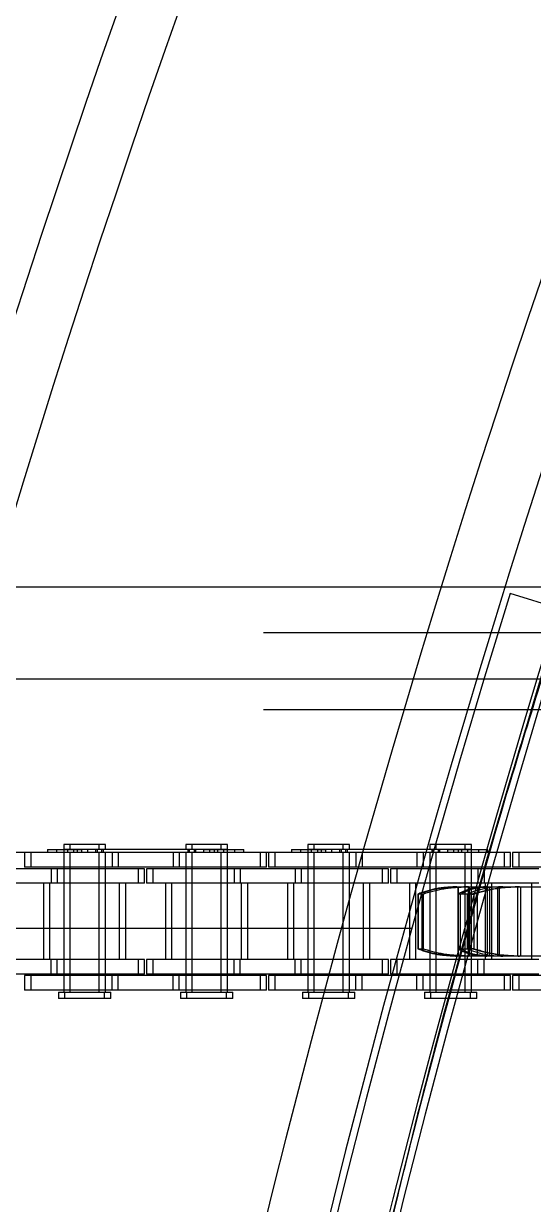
# Model space of a CAD drawing. Header units: metres. Extents: x 0 to 21025, y 0 to 14850.
# Drawn here: x 5959.9 to 6013, y 9272 to 9394.8 of the extents above; entities that cross this region are included whole.
import ezdxf

# ---------------------------------------------------------------- set-up
doc = ezdxf.new("R2010")
doc.units = ezdxf.units.M
doc.header["$LTSCALE"] = 25
doc.linetypes.add('HIDDEN2', pattern=[4.7625, 3.175, -1.5875])
for name, color, linetype in [('SL1', 8, 'Continuous'), ('SL4', 4, 'Continuous'), ('ST1', 7, 'HIDDEN2')]:
    doc.layers.add(name, color=color, linetype=linetype)

msp = doc.modelspace()

# ---------------------------------------------------------------- linework, layer by layer
at = {"layer": 'SL1'}
for radius, start, end in [(1215.5, 134.237972, 198.531491), (1221.5, 134.816665, 163.532761), (1170.7, 134.797453, 201.234448), (1164.35, 135.073034, 201.439244), (1158.35, 135.318064, 201.542777), (1158, 162.601775, 166.452914)]:
    msp.add_arc((7121.687, 8989.894), radius, start, end, dxfattribs=at)
for points, knots in [([(5996.034, 9261.149), (5997.789, 9268.441), (6002.306, 9287.217), (6009.248, 9312.23), (6014.806, 9329.82), (6016.805, 9336.149)], [0, 0, 0, 0, 0.2890787, 0.7442224, 1, 1, 1, 1]), ([(6016.812, 9336.149), (6014.4, 9328.451), (6008.242, 9308.797), (6001.362, 9283.765), (5997.28, 9266.358), (5996.058, 9261.149)], [0, 0, 0, 0, 0.310902, 0.7937942, 1, 1, 1, 1])]:
    msp.add_open_spline(points, degree=3, knots=knots, dxfattribs=at)
at = {"layer": 'SL4'}
for p, q in [((6490.517, 9336.149), (5540.514, 9336.149)), ((5540.514, 9326.624), (6330.277, 9326.624))]:
    msp.add_line(p, q, dxfattribs=at)
at = {"layer": 'ST1'}
for p, q in [((6016.628, 9333.604), (6010.565, 9335.49)), ((6540.514, 9331.386), (5540.514, 9331.386)), ((5540.514, 9326.624), (6330.277, 9326.624)), ((6540.514, 9323.386), (5540.514, 9323.386)), ((5701.527, 9308.604), (6002.556, 9308.604)), ((5969.103, 9308.541), (5960.008, 9308.541)), ((5960.008, 9308.541), (5960.008, 9307.021)), ((5960.647, 9308.541), (5960.647, 9307.021)), ((5962.376, 9308.873), (5965.928, 9308.873)), ((5962.376, 9308.873), (5962.376, 9308.541)), ((5963.336, 9308.873), (5963.336, 9308.541)), ((5967.773, 9309.384), (5964.083, 9309.384)), ((5964.083, 9309.384), (5964.083, 9308.91)), ((5964.083, 9308.91), (5967.773, 9308.91)), ((5964.083, 9308.873), (5964.083, 9307.021)), ((5964.083, 9308.541), (5964.083, 9294.042)), ((5964.452, 9308.91), (5964.452, 9308.541)), ((5964.722, 9309.384), (5964.722, 9308.91)), ((5964.722, 9308.541), (5964.722, 9307.021)), ((5964.722, 9308.541), (5964.722, 9294.042)), ((5965.091, 9308.91), (5965.091, 9308.541)), ((5965.46, 9308.873), (5965.46, 9308.541)), ((5965.928, 9308.873), (5965.928, 9308.541)), ((5978.628, 9308.873), (5965.928, 9308.873)), ((5966.567, 9308.873), (5966.567, 9308.541)), ((5967.404, 9308.541), (5967.404, 9308.91)), ((5967.547, 9308.873), (5967.547, 9308.541)), ((5968.412, 9309.384), (5967.773, 9309.384)), ((5967.773, 9308.91), (5967.773, 9309.384)), ((5967.773, 9308.91), (5968.412, 9308.91)), ((5967.773, 9307.021), (5967.773, 9308.541)), ((5967.773, 9294.042), (5967.773, 9308.541)), ((5968.043, 9308.541), (5968.043, 9308.91)), ((5968.186, 9308.873), (5968.186, 9308.541)), ((5968.412, 9308.91), (5968.412, 9309.384)), ((5968.412, 9307.021), (5968.412, 9308.541)), ((5968.412, 9294.042), (5968.412, 9308.541)), ((5969.103, 9308.541), (5969.103, 9307.021)), ((5975.453, 9308.541), (5969.103, 9308.541)), ((5969.742, 9308.541), (5969.742, 9307.021)), ((5975.453, 9308.541), (5975.453, 9307.021)), ((5984.548, 9308.541), (5975.453, 9308.541)), ((5976.092, 9308.541), (5976.092, 9307.021)), ((5980.473, 9309.384), (5976.783, 9309.384)), ((5976.783, 9309.384), (5976.783, 9308.91)), ((5976.783, 9308.91), (5980.473, 9308.91)), ((5976.783, 9308.541), (5976.783, 9307.021)), ((5976.783, 9308.541), (5976.783, 9294.042)), ((5977.009, 9308.873), (5977.009, 9308.541)), ((5977.152, 9308.91), (5977.152, 9308.541)), ((5977.422, 9309.384), (5977.422, 9308.91)), ((5977.422, 9308.541), (5977.422, 9307.021)), ((5977.422, 9308.541), (5977.422, 9294.042)), ((5977.648, 9308.873), (5977.648, 9308.541)), ((5977.791, 9308.91), (5977.791, 9308.541)), ((5978.628, 9308.873), (5978.628, 9308.541)), ((5978.628, 9308.873), (5981.859, 9308.873)), ((5979.267, 9308.873), (5979.267, 9308.541)), ((5979.735, 9308.873), (5979.735, 9308.541)), ((5980.104, 9308.541), (5980.104, 9308.91)), ((5981.112, 9309.384), (5980.473, 9309.384)), ((5980.473, 9308.91), (5980.473, 9309.384)), ((5980.473, 9308.91), (5981.112, 9308.91)), ((5980.473, 9307.021), (5980.473, 9308.541)), ((5980.473, 9294.042), (5980.473, 9308.541)), ((5980.743, 9308.541), (5980.743, 9308.91)), ((5981.112, 9308.91), (5981.112, 9309.384)), ((5981.112, 9307.021), (5981.112, 9308.873)), ((5981.112, 9294.042), (5981.112, 9308.541)), ((5981.859, 9308.873), (5982.819, 9308.873)), ((5981.859, 9308.873), (5981.859, 9308.541)), ((5982.819, 9308.541), (5982.819, 9308.873)), ((5985.187, 9308.541), (5984.548, 9308.541)), ((5984.548, 9307.021), (5984.548, 9308.541)), ((5985.187, 9307.021), (5985.187, 9308.541)), ((5994.503, 9308.541), (5985.408, 9308.541)), ((5985.408, 9308.541), (5985.408, 9307.021)), ((5986.047, 9308.541), (5986.047, 9307.021)), ((5987.776, 9308.873), (5991.328, 9308.873)), ((5987.776, 9308.873), (5987.776, 9308.541)), ((5988.736, 9308.873), (5988.736, 9308.541)), ((5993.173, 9309.384), (5989.483, 9309.384)), ((5989.483, 9309.384), (5989.483, 9308.91)), ((5989.483, 9308.91), (5993.173, 9308.91)), ((5989.483, 9308.873), (5989.483, 9307.021)), ((5989.483, 9308.541), (5989.483, 9294.042)), ((5989.852, 9308.91), (5989.852, 9308.541)), ((5990.122, 9309.384), (5990.122, 9308.91)), ((5990.122, 9308.541), (5990.122, 9307.021)), ((5990.122, 9308.541), (5990.122, 9294.042)), ((5990.491, 9308.91), (5990.491, 9308.541)), ((5990.86, 9308.873), (5990.86, 9308.541)), ((5991.328, 9308.873), (5991.328, 9308.541)), ((6004.028, 9308.873), (5991.328, 9308.873)), ((5991.967, 9308.873), (5991.967, 9308.541)), ((5992.804, 9308.541), (5992.804, 9308.91)), ((5992.947, 9308.873), (5992.947, 9308.541)), ((5993.812, 9309.384), (5993.173, 9309.384)), ((5993.173, 9308.91), (5993.173, 9309.384)), ((5993.173, 9308.91), (5993.812, 9308.91)), ((5993.173, 9307.021), (5993.173, 9308.541)), ((5993.173, 9294.042), (5993.173, 9308.541)), ((5993.443, 9308.541), (5993.443, 9308.91)), ((5993.586, 9308.873), (5993.586, 9308.541)), ((5993.812, 9308.91), (5993.812, 9309.384)), ((5993.812, 9307.021), (5993.812, 9308.541)), ((5993.812, 9294.042), (5993.812, 9308.541)), ((5994.503, 9308.541), (5994.503, 9307.021)), ((6000.853, 9308.541), (5994.503, 9308.541)), ((5995.142, 9308.541), (5995.142, 9307.021)), ((6000.853, 9308.541), (6000.853, 9307.021)), ((6009.948, 9308.541), (6000.853, 9308.541)), ((6001.492, 9308.541), (6001.492, 9307.021)), ((6005.873, 9309.384), (6002.183, 9309.384)), ((6002.183, 9309.384), (6002.183, 9308.91)), ((6002.183, 9308.91), (6005.873, 9308.91)), ((6002.183, 9308.541), (6002.183, 9307.021)), ((6002.183, 9308.541), (6002.183, 9294.042)), ((6002.409, 9308.873), (6002.409, 9308.541)), ((6002.552, 9308.91), (6002.552, 9308.541)), ((6002.822, 9309.384), (6002.822, 9308.91)), ((6002.822, 9308.541), (6002.822, 9307.021)), ((6002.822, 9308.541), (6002.822, 9294.042)), ((6003.048, 9308.873), (6003.048, 9308.541)), ((6003.191, 9308.91), (6003.191, 9308.541)), ((6004.028, 9308.873), (6004.028, 9308.541)), ((6004.028, 9308.873), (6007.259, 9308.873)), ((6004.667, 9308.873), (6004.667, 9308.541)), ((6005.135, 9308.873), (6005.135, 9308.541)), ((6005.504, 9308.541), (6005.504, 9308.91)), ((6006.512, 9309.384), (6005.873, 9309.384)), ((6005.873, 9308.91), (6005.873, 9309.384)), ((6005.873, 9308.91), (6006.512, 9308.91)), ((6005.873, 9307.021), (6005.873, 9308.541)), ((6005.873, 9294.042), (6005.873, 9308.541)), ((6006.143, 9308.541), (6006.143, 9308.91)), ((6006.512, 9308.91), (6006.512, 9309.384)), ((6006.512, 9307.021), (6006.512, 9308.873)), ((6006.512, 9294.042), (6006.512, 9308.541)), ((6007.259, 9308.873), (6008.219, 9308.873)), ((6007.259, 9308.873), (6007.259, 9308.541)), ((6008.219, 9308.541), (6008.219, 9308.873)), ((6010.587, 9308.541), (6009.948, 9308.541)), ((6009.948, 9307.021), (6009.948, 9308.541)), ((6010.587, 9307.021), (6010.587, 9308.541)), ((6019.903, 9308.541), (6010.808, 9308.541)), ((6010.808, 9308.541), (6010.808, 9307.021)), ((6011.447, 9308.541), (6011.447, 9307.021)), ((5962.753, 9306.869), (5956.403, 9306.869)), ((5969.103, 9307.021), (5960.008, 9307.021)), ((5962.753, 9306.869), (5962.753, 9305.349)), ((5971.848, 9306.869), (5962.753, 9306.869)), ((5963.392, 9306.869), (5963.392, 9305.349)), ((5964.083, 9306.869), (5964.083, 9305.349)), ((5964.722, 9306.869), (5964.722, 9305.349)), ((5967.773, 9305.349), (5967.773, 9306.869)), ((5968.412, 9305.349), (5968.412, 9306.869)), ((5975.453, 9307.021), (5969.103, 9307.021)), ((5972.487, 9306.869), (5971.848, 9306.869)), ((5971.848, 9305.349), (5971.848, 9306.869)), ((5972.487, 9305.349), (5972.487, 9306.869)), ((5981.803, 9306.869), (5972.708, 9306.869)), ((5972.708, 9306.869), (5972.708, 9305.349)), ((5973.347, 9306.869), (5973.347, 9305.349)), ((5984.548, 9307.021), (5975.453, 9307.021)), ((5976.783, 9306.869), (5976.783, 9305.349)), ((5977.422, 9306.869), (5977.422, 9305.349)), ((5980.473, 9305.349), (5980.473, 9306.869)), ((5981.112, 9305.349), (5981.112, 9306.869)), ((5981.803, 9306.869), (5981.803, 9305.349)), ((5988.153, 9306.869), (5981.803, 9306.869)), ((5982.442, 9306.869), (5982.442, 9305.349)), ((5985.187, 9307.021), (5984.548, 9307.021)), ((5994.503, 9307.021), (5985.408, 9307.021)), ((5988.153, 9306.869), (5988.153, 9305.349)), ((5997.248, 9306.869), (5988.153, 9306.869)), ((5988.792, 9306.869), (5988.792, 9305.349)), ((5989.483, 9306.869), (5989.483, 9305.349)), ((5990.122, 9306.869), (5990.122, 9305.349)), ((5993.173, 9305.349), (5993.173, 9306.869)), ((5993.812, 9305.349), (5993.812, 9306.869)), ((6000.853, 9307.021), (5994.503, 9307.021)), ((5997.887, 9306.869), (5997.248, 9306.869)), ((5997.248, 9305.349), (5997.248, 9306.869)), ((5997.887, 9305.349), (5997.887, 9306.869)), ((6007.203, 9306.869), (5998.108, 9306.869)), ((5998.108, 9306.869), (5998.108, 9305.349)), ((5998.747, 9306.869), (5998.747, 9305.349)), ((6009.948, 9307.021), (6000.853, 9307.021)), ((6002.183, 9306.869), (6002.183, 9305.349)), ((6002.822, 9306.869), (6002.822, 9305.349)), ((6005.873, 9305.349), (6005.873, 9306.869)), ((6006.512, 9305.349), (6006.512, 9306.869)), ((6007.203, 9306.869), (6007.203, 9305.349)), ((6013.553, 9306.869), (6007.203, 9306.869)), ((6007.842, 9306.869), (6007.842, 9305.349)), ((6010.587, 9307.021), (6009.948, 9307.021)), ((6019.903, 9307.021), (6010.808, 9307.021)), ((5962.753, 9305.349), (5956.403, 9305.349)), ((5961.968, 9305.349), (5961.968, 9297.419)), ((5962.607, 9305.349), (5962.607, 9297.419)), ((5971.848, 9305.349), (5962.753, 9305.349)), ((5964.083, 9305.349), (5964.083, 9297.419)), ((5964.722, 9305.349), (5964.722, 9297.419)), ((5967.773, 9297.419), (5967.773, 9305.349)), ((5968.412, 9297.419), (5968.412, 9305.349)), ((5969.888, 9297.419), (5969.888, 9305.349)), ((5970.527, 9297.419), (5970.527, 9305.349)), ((5972.487, 9305.349), (5971.848, 9305.349)), ((5981.803, 9305.349), (5972.708, 9305.349)), ((5974.668, 9305.349), (5974.668, 9297.419)), ((5975.307, 9305.349), (5975.307, 9297.419)), ((5976.783, 9305.349), (5976.783, 9297.419)), ((5977.422, 9305.349), (5977.422, 9297.419)), ((5980.473, 9297.419), (5980.473, 9305.349)), ((5981.112, 9297.419), (5981.112, 9305.349)), ((5988.153, 9305.349), (5981.803, 9305.349)), ((5982.588, 9297.419), (5982.588, 9305.349)), ((5983.227, 9297.419), (5983.227, 9305.349)), ((5987.368, 9305.349), (5987.368, 9297.419)), ((5988.007, 9305.349), (5988.007, 9297.419)), ((5997.248, 9305.349), (5988.153, 9305.349)), ((5989.483, 9305.349), (5989.483, 9297.419)), ((5990.122, 9305.349), (5990.122, 9297.419)), ((5993.173, 9297.419), (5993.173, 9305.349)), ((5993.812, 9297.419), (5993.812, 9305.349)), ((5995.288, 9297.419), (5995.288, 9305.349)), ((5995.927, 9297.419), (5995.927, 9305.349)), ((5997.887, 9305.349), (5997.248, 9305.349)), ((6007.203, 9305.349), (5998.108, 9305.349)), ((6000.068, 9305.349), (6000.068, 9297.419)), ((6000.707, 9305.349), (6000.707, 9297.419)), ((6002.183, 9305.349), (6002.183, 9297.419)), ((6002.822, 9305.349), (6002.822, 9297.419)), ((6005.016, 9304.989), (6006.07, 9304.989)), ((6005.136, 9297.779), (6005.136, 9304.989)), ((6005.179, 9297.779), (6005.179, 9304.989)), ((6005.873, 9297.419), (6005.873, 9305.349)), ((6006.07, 9304.989), (6006.199, 9304.989)), ((6006.199, 9297.779), (6006.199, 9304.989)), ((6006.199, 9304.989), (6008.109, 9304.989)), ((6006.334, 9297.779), (6006.334, 9304.989)), ((6006.512, 9297.419), (6006.512, 9305.349)), ((6007.156, 9297.779), (6007.156, 9304.989)), ((6013.553, 9305.349), (6007.203, 9305.349)), ((6007.988, 9297.419), (6007.988, 9305.349)), ((6008.109, 9304.989), (6011.234, 9304.989)), ((6008.205, 9297.779), (6008.205, 9304.989)), ((6008.421, 9297.779), (6008.421, 9304.989)), ((6008.627, 9297.419), (6008.627, 9305.349)), ((6009.273, 9297.779), (6009.273, 9304.989)), ((6009.454, 9297.779), (6009.454, 9304.989)), ((6011.234, 9304.989), (6011.358, 9304.989)), ((6011.358, 9297.779), (6011.358, 9304.989)), ((6011.358, 9304.989), (6015.111, 9304.989)), ((6011.654, 9297.779), (6011.654, 9304.989)), ((6012.768, 9305.349), (6012.768, 9297.419)), ((6001.383, 9304.227), (6000.927, 9304.227)), ((6000.927, 9304.227), (6000.927, 9298.541)), ((6001.007, 9298.541), (6001.007, 9304.227)), ((6001.383, 9298.541), (6001.383, 9304.227)), ((6001.383, 9304.227), (6001.503, 9304.227)), ((6001.503, 9304.227), (6001.503, 9298.541)), ((6006.479, 9304.227), (6005.125, 9304.227)), ((6005.125, 9304.227), (6005.125, 9298.541)), ((6005.397, 9298.541), (6005.397, 9304.227)), ((6006.071, 9304.227), (6006.071, 9298.541)), ((6006.479, 9298.541), (6006.479, 9304.227)), ((6006.479, 9304.227), (6006.785, 9304.227)), ((6006.785, 9304.227), (6006.785, 9298.541)), ((6000.326, 9300.666), (5701.527, 9300.666)), ((5962.753, 9297.419), (5956.403, 9297.419)), ((5962.753, 9295.899), (5962.753, 9297.419)), ((5971.848, 9297.419), (5962.753, 9297.419)), ((5963.392, 9295.899), (5963.392, 9297.419)), ((5964.083, 9297.419), (5964.083, 9295.899)), ((5964.722, 9297.419), (5964.722, 9295.899)), ((5967.773, 9295.899), (5967.773, 9297.419)), ((5968.412, 9295.899), (5968.412, 9297.419)), ((5972.487, 9297.419), (5971.848, 9297.419)), ((5971.848, 9295.899), (5971.848, 9297.419)), ((5972.487, 9295.899), (5972.487, 9297.419)), ((5981.803, 9297.419), (5972.708, 9297.419)), ((5972.708, 9297.419), (5972.708, 9295.899)), ((5973.347, 9297.419), (5973.347, 9295.899)), ((5976.783, 9297.419), (5976.783, 9295.899)), ((5977.422, 9297.419), (5977.422, 9295.899)), ((5980.473, 9295.899), (5980.473, 9297.419)), ((5981.112, 9295.899), (5981.112, 9297.419)), ((5981.803, 9295.899), (5981.803, 9297.419)), ((5988.153, 9297.419), (5981.803, 9297.419)), ((5982.442, 9295.899), (5982.442, 9297.419)), ((5988.153, 9295.899), (5988.153, 9297.419)), ((5997.248, 9297.419), (5988.153, 9297.419)), ((5988.792, 9295.899), (5988.792, 9297.419)), ((5989.483, 9297.419), (5989.483, 9295.899)), ((5990.122, 9297.419), (5990.122, 9295.899)), ((5993.173, 9295.899), (5993.173, 9297.419)), ((5993.812, 9295.899), (5993.812, 9297.419)), ((5997.887, 9297.419), (5997.248, 9297.419)), ((5997.248, 9295.899), (5997.248, 9297.419)), ((5997.887, 9295.899), (5997.887, 9297.419)), ((6007.203, 9297.419), (5998.108, 9297.419)), ((5998.108, 9297.419), (5998.108, 9295.899)), ((5998.747, 9297.419), (5998.747, 9295.899)), ((6000.927, 9298.541), (6001.383, 9298.541)), ((6001.503, 9298.541), (6001.383, 9298.541)), ((6002.183, 9297.419), (6002.183, 9295.899)), ((6002.822, 9297.419), (6002.822, 9295.899)), ((6006.07, 9297.779), (6005.016, 9297.779)), ((6005.125, 9298.541), (6006.479, 9298.541)), ((6005.873, 9295.899), (6005.873, 9297.419)), ((6006.199, 9297.779), (6006.07, 9297.779)), ((6008.109, 9297.779), (6006.199, 9297.779)), ((6006.785, 9298.541), (6006.479, 9298.541)), ((6006.512, 9295.899), (6006.512, 9297.419)), ((6007.203, 9295.899), (6007.203, 9297.419)), ((6013.553, 9297.419), (6007.203, 9297.419)), ((6007.842, 9295.899), (6007.842, 9297.419)), ((6011.234, 9297.779), (6008.109, 9297.779)), ((6011.358, 9297.779), (6011.234, 9297.779)), ((6015.111, 9297.779), (6011.358, 9297.779)), ((5962.753, 9295.899), (5956.403, 9295.899)), ((5969.103, 9295.747), (5960.008, 9295.747)), ((5960.008, 9295.747), (5960.008, 9294.227)), ((5960.647, 9295.747), (5960.647, 9294.227)), ((5971.848, 9295.899), (5962.753, 9295.899)), ((5964.083, 9295.747), (5964.083, 9294.227)), ((5964.722, 9295.747), (5964.722, 9294.227)), ((5967.773, 9294.227), (5967.773, 9295.747)), ((5968.412, 9294.227), (5968.412, 9295.747)), ((5969.103, 9294.227), (5969.103, 9295.747)), ((5975.453, 9295.747), (5969.103, 9295.747)), ((5969.742, 9294.227), (5969.742, 9295.747)), ((5972.487, 9295.899), (5971.848, 9295.899)), ((5981.803, 9295.899), (5972.708, 9295.899)), ((5975.453, 9294.227), (5975.453, 9295.747)), ((5984.548, 9295.747), (5975.453, 9295.747)), ((5976.092, 9294.227), (5976.092, 9295.747)), ((5976.783, 9295.747), (5976.783, 9294.227)), ((5977.422, 9295.747), (5977.422, 9294.227)), ((5980.473, 9294.227), (5980.473, 9295.747)), ((5981.112, 9294.227), (5981.112, 9295.747)), ((5988.153, 9295.899), (5981.803, 9295.899)), ((5985.187, 9295.747), (5984.548, 9295.747)), ((5984.548, 9294.227), (5984.548, 9295.747)), ((5985.187, 9294.227), (5985.187, 9295.747)), ((5994.503, 9295.747), (5985.408, 9295.747)), ((5985.408, 9295.747), (5985.408, 9294.227)), ((5986.047, 9295.747), (5986.047, 9294.227)), ((5997.248, 9295.899), (5988.153, 9295.899)), ((5989.483, 9295.747), (5989.483, 9294.227)), ((5990.122, 9295.747), (5990.122, 9294.227)), ((5993.173, 9294.227), (5993.173, 9295.747)), ((5993.812, 9294.227), (5993.812, 9295.747)), ((5994.503, 9294.227), (5994.503, 9295.747)), ((6000.853, 9295.747), (5994.503, 9295.747)), ((5995.142, 9294.227), (5995.142, 9295.747)), ((5997.887, 9295.899), (5997.248, 9295.899)), ((6007.203, 9295.899), (5998.108, 9295.899)), ((6000.853, 9294.227), (6000.853, 9295.747)), ((6009.948, 9295.747), (6000.853, 9295.747)), ((6001.492, 9294.227), (6001.492, 9295.747)), ((6002.183, 9295.747), (6002.183, 9294.227)), ((6002.822, 9295.747), (6002.822, 9294.227)), ((6005.873, 9294.227), (6005.873, 9295.747)), ((6006.512, 9294.227), (6006.512, 9295.747)), ((6013.553, 9295.899), (6007.203, 9295.899)), ((6010.587, 9295.747), (6009.948, 9295.747)), ((6009.948, 9294.227), (6009.948, 9295.747)), ((6010.587, 9294.227), (6010.587, 9295.747)), ((6019.903, 9295.747), (6010.808, 9295.747)), ((6010.808, 9295.747), (6010.808, 9294.227)), ((6011.447, 9295.747), (6011.447, 9294.227)), ((5969.103, 9294.227), (5960.008, 9294.227)), ((5963.53, 9294.042), (5968.327, 9294.042)), ((5963.53, 9294.042), (5963.53, 9293.384)), ((5964.169, 9294.042), (5964.169, 9293.384)), ((5968.327, 9294.042), (5968.966, 9294.042)), ((5968.327, 9293.384), (5968.327, 9294.042)), ((5968.966, 9293.384), (5968.966, 9294.042)), ((5975.453, 9294.227), (5969.103, 9294.227)), ((5984.548, 9294.227), (5975.453, 9294.227)), ((5976.23, 9294.042), (5981.027, 9294.042)), ((5976.23, 9294.042), (5976.23, 9293.384)), ((5976.869, 9294.042), (5976.869, 9293.384)), ((5981.027, 9294.042), (5981.666, 9294.042)), ((5981.027, 9293.384), (5981.027, 9294.042)), ((5981.666, 9293.384), (5981.666, 9294.042)), ((5985.187, 9294.227), (5984.548, 9294.227)), ((5994.503, 9294.227), (5985.408, 9294.227)), ((5988.93, 9294.042), (5993.727, 9294.042)), ((5988.93, 9294.042), (5988.93, 9293.384)), ((5989.569, 9294.042), (5989.569, 9293.384)), ((5993.727, 9294.042), (5994.366, 9294.042)), ((5993.727, 9293.384), (5993.727, 9294.042)), ((5994.366, 9293.384), (5994.366, 9294.042)), ((6000.853, 9294.227), (5994.503, 9294.227)), ((6009.948, 9294.227), (6000.853, 9294.227)), ((6001.63, 9294.042), (6006.427, 9294.042)), ((6001.63, 9294.042), (6001.63, 9293.384)), ((6002.269, 9294.042), (6002.269, 9293.384)), ((6006.427, 9294.042), (6007.066, 9294.042)), ((6006.427, 9293.384), (6006.427, 9294.042)), ((6007.066, 9293.384), (6007.066, 9294.042)), ((6010.587, 9294.227), (6009.948, 9294.227)), ((6019.903, 9294.227), (6010.808, 9294.227)), ((5968.327, 9293.384), (5963.53, 9293.384)), ((5968.966, 9293.384), (5968.327, 9293.384)), ((5981.027, 9293.384), (5976.23, 9293.384)), ((5981.666, 9293.384), (5981.027, 9293.384)), ((5993.727, 9293.384), (5988.93, 9293.384)), ((5994.366, 9293.384), (5993.727, 9293.384)), ((6006.427, 9293.384), (6001.63, 9293.384)), ((6007.066, 9293.384), (6006.427, 9293.384))]:
    msp.add_line(p, q, dxfattribs=at)
for centre, radius, start, end in [((7121.687, 8989.894), 1163.627, 162.722567, 177.06431), ((7121.687, 8989.894), 1157.277, 162.722567, 177.06431), ((6009.822, 9295.371), 9.618, 90.09202, 112.96021), ((6009.822, 9307.396), 9.618, 247.03979, 269.90798)]:
    msp.add_arc(centre, radius, start, end, dxfattribs=at)
for points, knots in [([(6005.016, 9304.989), (6004.274, 9304.951), (6002.788, 9304.875), (6001.548, 9304.443), (6000.927, 9304.227)], [0, 0, 0, 0, 0.49948, 1, 1, 1, 1]), ([(6001.007, 9304.227), (6001.621, 9304.443), (6002.847, 9304.875), (6004.322, 9304.951), (6005.06, 9304.989)], [0, 0, 0, 0, 0.5001515, 1, 1, 1, 1]), ([(6001.383, 9304.227), (6002.131, 9304.443), (6003.625, 9304.875), (6005.256, 9304.951), (6006.07, 9304.989)], [0, 0, 0, 0, 0.5005288, 1, 1, 1, 1]), ([(6006.204, 9304.989), (6005.389, 9304.951), (6003.756, 9304.875), (6002.255, 9304.443), (6001.503, 9304.227)], [0, 0, 0, 0, 0.4994594, 1, 1, 1, 1]), ([(6008.109, 9304.989), (6007.53, 9304.951), (6006.37, 9304.875), (6005.54, 9304.443), (6005.125, 9304.227)], [0, 0, 0, 0, 0.4994271, 1, 1, 1, 1]), ([(6005.397, 9304.227), (6005.802, 9304.443), (6006.612, 9304.875), (6007.755, 9304.951), (6008.326, 9304.989)], [0, 0, 0, 0, 0.5001333, 1, 1, 1, 1]), ([(6006.479, 9304.227), (6007.271, 9304.443), (6008.853, 9304.875), (6010.441, 9304.951), (6011.234, 9304.989)], [0, 0, 0, 0, 0.500514, 1, 1, 1, 1]), ([(6011.531, 9304.989), (6010.741, 9304.951), (6009.159, 9304.876), (6007.577, 9304.443), (6006.785, 9304.227)], [0, 0, 0, 0, 0.4990975, 1, 1, 1, 1]), ([(6000.927, 9298.541), (6001.548, 9298.324), (6002.788, 9297.892), (6004.274, 9297.816), (6005.016, 9297.779)], [0, 0, 0, 0, 0.5005125, 1, 1, 1, 1]), ([(6005.06, 9297.779), (6004.323, 9297.816), (6002.848, 9297.892), (6001.622, 9298.324), (6001.007, 9298.541)], [0, 0, 0, 0, 0.49912413, 1, 1, 1, 1]), ([(6006.07, 9297.779), (6005.256, 9297.816), (6003.626, 9297.892), (6002.131, 9298.324), (6001.383, 9298.541)], [0, 0, 0, 0, 0.499464, 1, 1, 1, 1]), ([(6001.503, 9298.541), (6002.255, 9298.324), (6003.756, 9297.892), (6005.389, 9297.816), (6006.204, 9297.779)], [0, 0, 0, 0, 0.50053357, 1, 1, 1, 1]), ([(6005.125, 9298.541), (6005.54, 9298.324), (6006.37, 9297.892), (6007.53, 9297.816), (6008.109, 9297.779)], [0, 0, 0, 0, 0.5003717, 1, 1, 1, 1]), ([(6008.326, 9297.779), (6007.756, 9297.816), (6006.613, 9297.892), (6005.802, 9298.324), (6005.397, 9298.541)], [0, 0, 0, 0, 0.4990975, 1, 1, 1, 1]), ([(6011.234, 9297.779), (6010.441, 9297.816), (6008.853, 9297.892), (6007.271, 9298.324), (6006.479, 9298.541)], [0, 0, 0, 0, 0.4994786, 1, 1, 1, 1]), ([(6006.785, 9298.541), (6007.576, 9298.324), (6009.158, 9297.892), (6010.74, 9297.816), (6011.531, 9297.779)], [0, 0, 0, 0, 0.5001332, 1, 1, 1, 1])]:
    msp.add_open_spline(points, degree=3, knots=knots, dxfattribs=at)

doc.saveas('drawing.dxf')
